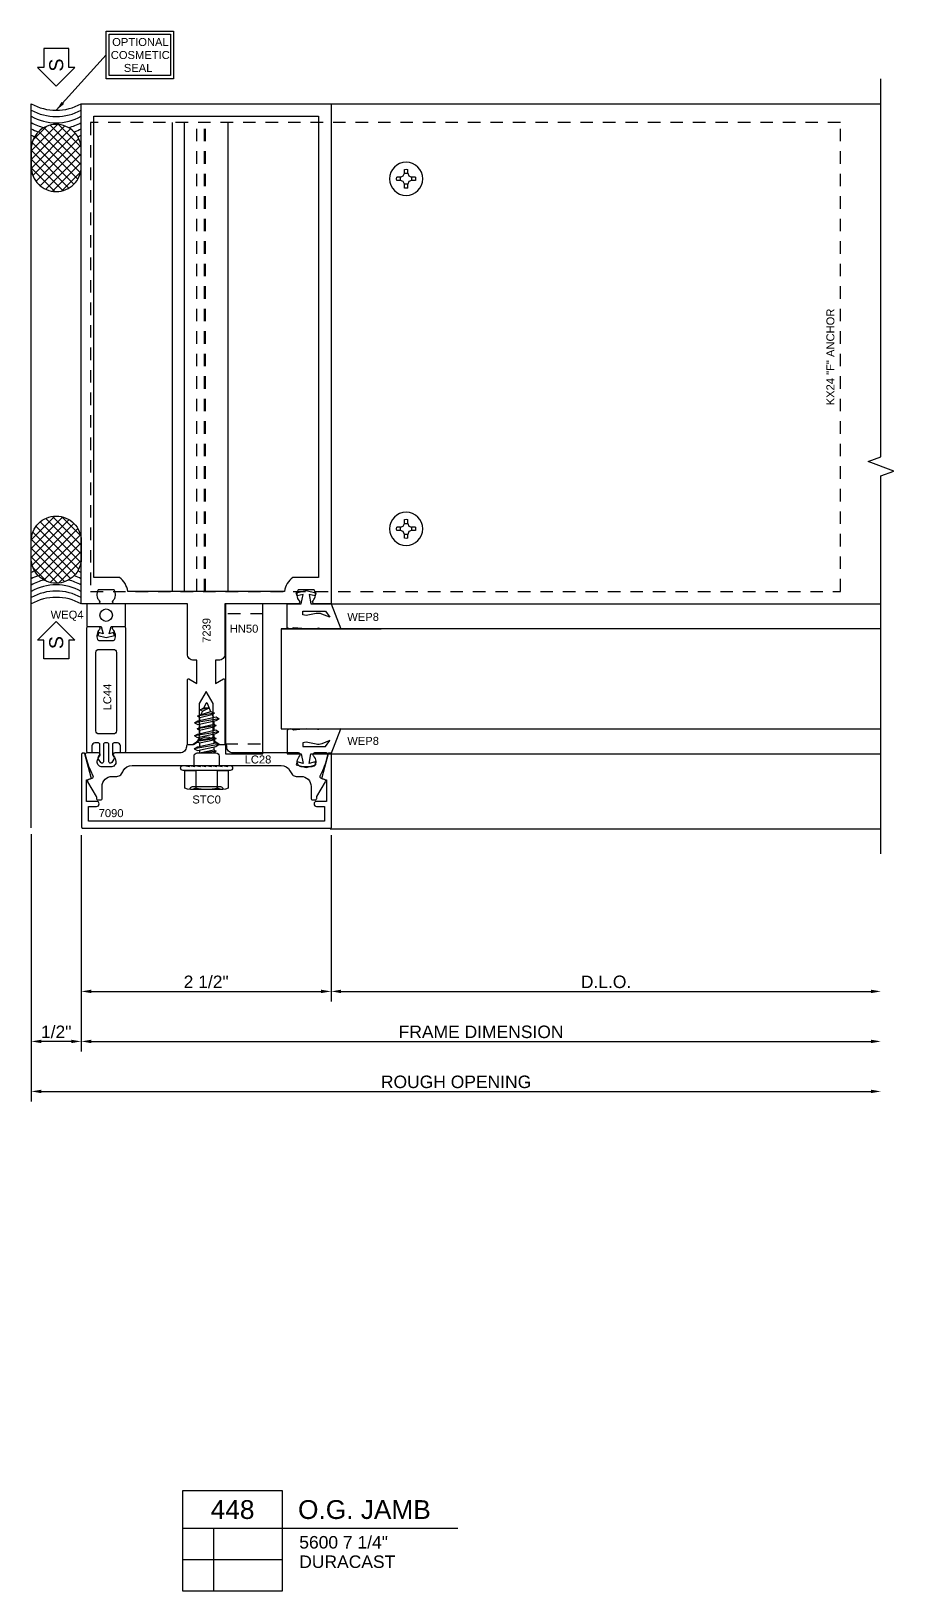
# Model space of a CAD drawing. Header units: inches. Extents: x -1 to 102, y -34 to 13.
# Drawn here: x -0.5 to 8.12, y -7.63 to 7.97 of the extents above; entities that cross this region are included whole.
import ezdxf
from ezdxf.enums import TextEntityAlignment as Align

# ---------------------------------------------------------------- set-up
doc = ezdxf.new("R2010")
doc.units = ezdxf.units.IN
doc.header["$LTSCALE"] = 0.5
doc.header["$MEASUREMENT"] = 0
doc.linetypes.add('HIDDEN', pattern=[0.375, 0.25, -0.125])
for name, color, linetype in [('ZE-ANNO-DIMS', 1, 'Continuous'), ('ZE-ANNO-LINE-BRKL', 1, 'Continuous'), ('ZE-ANNO-LINE-HIDD', 2, 'HIDDEN'), ('ZE-ANNO-PATT', 1, 'Continuous'), ('ZE-ANNO-SYMB', 3, 'Continuous'), ('ZE-ANNO-TEXT', 3, 'Continuous'), ('ZE-ANNO-TEXT-FSNR', 1, 'Continuous'), ('ZE-ANNO-TEXT-WSTP', 1, 'Continuous'), ('ZE-ANNO-TEXT-XTRU', 6, 'Continuous'), ('ZE-COND', 9, 'Continuous'), ('ZE-COND-SEAL', 9, 'Continuous'), ('ZE-GLAZ-BLOK', 1, 'Continuous'), ('ZE-GLAZ-FSNR', 3, 'Continuous'), ('ZE-GLAZ-GLAS', 3, 'Continuous'), ('ZE-GLAZ-PTRU', 5, 'Continuous'), ('ZE-GLAZ-WSTP', 3, 'Continuous'), ('ZE-GLAZ-XTRU', 7, 'Continuous'), ('ZE-GLAZ-XTRU-MBND', 9, 'Continuous')]:
    doc.layers.add(name, color=color, linetype=linetype)
doc.styles.add('EFCO', font='arial.ttf')
doc.dimstyles.new('STD1', dxfattribs={"dimtxt": 0.125, "dimasz": 0.1, "dimexe": 0.1, "dimexo": 0.0625, "dimgap": 0.03, "dimtad": 1, "dimdec": 5, "dimzin": 4, "dimdsep": 46, "dimlunit": 4, "dimtxsty": 'EFCO', "dimcen": 0.09, "dimclrd": 1, "dimclre": 1, "dimclrt": 3, "dimazin": 0, "dimtfac": 1, "dimtdec": 5, "dimtmove": 0, "dimatfit": 3, "dimfxl": 1, "dimfrac": 2, "dimtolj": 1, "dimtzin": 0, "dimarcsym": 0})
pattern_1 = [(45, (-4.44976, -0.8244), (-0.0441942, 0.0441942), []), (135, (-4.44976, -0.8244), (-0.0441942, -0.0441942), [])]

# ---------------------------------------------------------------- blocks, each defined once
blk = doc.blocks.new('*D67')
at = {"layer": 'Defpoints', "color": 0, "transparency": 16777216}
for p in [(-0.01, 0), (2.49, 0), (2.49, -1.625)]:
    blk.add_point(p, dxfattribs=at)
at = {"layer": 'ZE-ANNO-DIMS', "color": 1, "lineweight": -2, "transparency": 16777216}
for p, q in [((-0.01, -0.063), (-0.01, -1.725)), ((2.49, -0.063), (2.49, -1.725)), ((0.09, -1.625), (2.39, -1.625))]:
    blk.add_line(p, q, dxfattribs=at)
at = {"layer": 'ZE-ANNO-DIMS', "color": 1, "transparency": 16777216}
for points in [[(0.09, -1.608), (0.09, -1.642), (-0.01, -1.625)], [(2.39, -1.608), (2.39, -1.642), (2.49, -1.625)]]:
    blk.add_solid(points, dxfattribs=at)
at = {"layer": 'ZE-ANNO-DIMS', "color": 3, "transparency": 16777216, "insert": (1.24, -1.53), "char_height": 0.125, "attachment_point": 5, "style": 'EFCO'}
blk.add_mtext('\\A1;2 1/2"', dxfattribs=at)
blk = doc.blocks.new('*D63')
at = {"layer": 'Defpoints', "color": 0, "transparency": 16777216}
for p in [(2.49, 0), (7.99, -0.25), (7.99, -1.625)]:
    blk.add_point(p, dxfattribs=at)
at = {"layer": 'ZE-ANNO-DIMS', "color": 1, "lineweight": -2, "transparency": 16777216}
for p, q in [((2.49, -0.063), (2.49, -1.725)), ((2.59, -1.625), (7.89, -1.625))]:
    blk.add_line(p, q, dxfattribs=at)
at = {"layer": 'ZE-ANNO-DIMS', "color": 1, "transparency": 16777216}
for points in [[(2.59, -1.608), (2.59, -1.642), (2.49, -1.625)], [(7.89, -1.608), (7.89, -1.642), (7.99, -1.625)]]:
    blk.add_solid(points, dxfattribs=at)
at = {"layer": 'ZE-ANNO-DIMS', "color": 3, "transparency": 16777216, "insert": (5.24, -1.53), "char_height": 0.125, "attachment_point": 5, "style": 'EFCO'}
blk.add_mtext('\\A1;D.L.O.', dxfattribs=at)
blk = doc.blocks.new('*D66')
at = {"layer": 'Defpoints', "color": 0, "transparency": 16777216}
for p in [(-0.51, 0.01), (-0.01, 0), (-0.51, -2.125)]:
    blk.add_point(p, dxfattribs=at)
at = {"layer": 'ZE-ANNO-DIMS', "color": 1, "lineweight": -2, "transparency": 16777216}
for p, q in [((-0.51, -0.053), (-0.51, -2.225)), ((-0.01, -0.063), (-0.01, -2.225)), ((-0.11, -2.125), (-0.41, -2.125))]:
    blk.add_line(p, q, dxfattribs=at)
at = {"layer": 'ZE-ANNO-DIMS', "color": 1, "transparency": 16777216}
for points in [[(-0.41, -2.108), (-0.41, -2.142), (-0.51, -2.125)], [(-0.11, -2.108), (-0.11, -2.142), (-0.01, -2.125)]]:
    blk.add_solid(points, dxfattribs=at)
at = {"layer": 'ZE-ANNO-DIMS', "color": 3, "transparency": 16777216, "insert": (-0.26, -2.03), "char_height": 0.125, "attachment_point": 5, "style": 'EFCO'}
blk.add_mtext('\\A1;1/2"', dxfattribs=at)
blk = doc.blocks.new('*D64')
at = {"layer": 'Defpoints', "color": 0, "transparency": 16777216}
for p in [(-0.01, 0), (7.99, -0.25), (7.99, -2.125)]:
    blk.add_point(p, dxfattribs=at)
at = {"layer": 'ZE-ANNO-DIMS', "color": 1, "lineweight": -2, "transparency": 16777216}
for p, q in [((-0.01, -0.063), (-0.01, -2.225)), ((0.09, -2.125), (7.89, -2.125))]:
    blk.add_line(p, q, dxfattribs=at)
at = {"layer": 'ZE-ANNO-DIMS', "color": 1, "transparency": 16777216}
for points in [[(0.09, -2.108), (0.09, -2.142), (-0.01, -2.125)], [(7.89, -2.108), (7.89, -2.142), (7.99, -2.125)]]:
    blk.add_solid(points, dxfattribs=at)
at = {"layer": 'ZE-ANNO-DIMS', "color": 3, "transparency": 16777216, "insert": (3.99, -2.03), "char_height": 0.125, "attachment_point": 5, "style": 'EFCO'}
blk.add_mtext('\\A1;FRAME DIMENSION', dxfattribs=at)
blk = doc.blocks.new('*D65')
at = {"layer": 'Defpoints', "color": 0, "transparency": 16777216}
for p in [(-0.51, 0.01), (7.99, -0.25), (7.99, -2.625)]:
    blk.add_point(p, dxfattribs=at)
at = {"layer": 'ZE-ANNO-DIMS', "color": 1, "lineweight": -2, "transparency": 16777216}
for p, q in [((-0.51, -0.053), (-0.51, -2.725)), ((-0.41, -2.625), (7.89, -2.625))]:
    blk.add_line(p, q, dxfattribs=at)
at = {"layer": 'ZE-ANNO-DIMS', "color": 1, "transparency": 16777216}
for points in [[(-0.41, -2.608), (-0.41, -2.642), (-0.51, -2.625)], [(7.89, -2.608), (7.89, -2.642), (7.99, -2.625)]]:
    blk.add_solid(points, dxfattribs=at)
at = {"layer": 'ZE-ANNO-DIMS', "color": 3, "transparency": 16777216, "insert": (3.74, -2.53), "char_height": 0.125, "attachment_point": 5, "style": 'EFCO'}
blk.add_mtext('\\A1;ROUGH OPENING', dxfattribs=at)
blk = doc.blocks.new('kx24')
at = {"layer": 'ZE-ANNO-LINE-HIDD'}
for p, q in [((1.063, 0), (1.063, 4.687)), ((1.14, 0), (1.14, 4.687)), ((1.149, 0), (1.149, 4.687))]:
    blk.add_line(p, q, dxfattribs=at)
blk.add_lwpolyline([(0, 4.687), (0, 0), (7.5, 0), (7.5, 4.687)], close=True, dxfattribs=at)
at = {"layer": 'ZE-GLAZ-XTRU'}
for p, q in [((0.818, 0), (0.818, 4.687)), ((0.938, 0), (0.938, 4.687)), ((1.375, 0), (1.375, 4.687))]:
    blk.add_line(p, q, dxfattribs=at)
at = {"layer": 'ZE-ANNO-TEXT-XTRU', "ltscale": 0.5, "style": 'EFCO', "flags": 12}
blk.add_attdef('DIENO', text='', height=0.08, rotation=90, dxfattribs=at).set_placement((7.4, 2.344), align=Align.MIDDLE_CENTER)
blk = doc.blocks.new('7239')
at = {"layer": 'ZE-GLAZ-XTRU', "ltscale": 0.5}
for points in [[(1.063, -0.511), (1.063, -0.01), (0.332, -0.01, -0.652555), (0.319, 0.02, 0.329088), (0.33, 0.13), (0.17, 0.13, 0.329088), (0.181, 0.02, -0.652555), (0.168, -0.01), (0.01, -0.01, -0.414214), (0, 0), (0, 4.99), (2.5, 4.99), (2.5, 0, -0.414214), (2.49, -0.01), (2.332, -0.01, -0.652555), (2.319, 0.02, 0.329088), (2.33, 0.13), (2.17, 0.13, 0.329088), (2.181, 0.02, -0.652555), (2.168, -0.01), (1.437, -0.01), (1.437, -0.511, -0.414214), (1.375, -0.573), (1.344, -0.573), (1.344, -0.806), (1.422, -0.761, -0.57735), (1.437, -0.77), (1.437, -1.41, -0.414214), (1.427, -1.42), (1.413, -1.42, -0.414214), (1.32, -1.327), (1.32, -1.006), (1.25, -0.885), (1.18, -1.006), (1.18, -1.327, -0.414214), (1.087, -1.42), (1.073, -1.42, -0.414214), (1.063, -1.41), (1.063, -0.77, -0.57735), (1.078, -0.761), (1.156, -0.806), (1.156, -0.573), (1.125, -0.573, -0.414214)], [(2.375, 4.865), (2.375, 0.255), (2.116, 0.255, 0.192798), (2.034, 0.115), (0.466, 0.115, 0.192798), (0.384, 0.255), (0.125, 0.255), (0.125, 4.865)]]:
    blk.add_lwpolyline(points, format="xyb", close=True, dxfattribs=at)
at = {"layer": 'ZE-ANNO-TEXT-XTRU', "ltscale": 0.5, "style": 'EFCO', "flags": 8}
blk.add_attdef('DIENO', text='', height=0.08, rotation=90, dxfattribs=at).set_placement((1.254, -0.276), align=Align.MIDDLE_CENTER)
blk = doc.blocks.new('stk4hd')
at = {"layer": 'ZE-GLAZ-FSNR'}
for p, q in [((-0.094, 0.016), (-0.055, 0.016)), ((-0.028, 0.028), (-0.055, 0.016)), ((-0.055, 0.016), (-0.055, -0.016)), ((-0.016, 0.055), (-0.028, 0.028)), ((-0.016, 0.055), (-0.016, 0.094)), ((0.016, 0.055), (-0.016, 0.055)), ((0.016, 0.055), (0.016, 0.094)), ((0.028, 0.028), (0.016, 0.055)), ((0.055, 0.016), (0.028, 0.028)), ((0.055, -0.016), (0.055, 0.016)), ((0.055, 0.016), (0.094, 0.016)), ((-0.094, -0.016), (-0.055, -0.016)), ((-0.055, -0.016), (-0.028, -0.028)), ((-0.028, -0.028), (-0.016, -0.055)), ((-0.016, -0.094), (-0.016, -0.055)), ((-0.016, -0.055), (0.016, -0.055)), ((0.016, -0.055), (0.028, -0.028)), ((0.016, -0.094), (0.016, -0.055)), ((0.028, -0.028), (0.055, -0.016)), ((0.055, -0.016), (0.094, -0.016))]:
    blk.add_line(p, q, dxfattribs=at)
blk.add_circle((0, 0), 0.166, dxfattribs=at)
for start, end in [(170.3794, 189.6206), (80.3794, 99.6206), (350.3794, 9.6206), (260.3794, 279.6206)]:
    blk.add_arc((0, 0), 0.0951, start, end, dxfattribs=at)
at = {"layer": 'ZE-ANNO-TEXT-FSNR', "style": 'EFCO', "flags": 9}
blk.add_attdef('FSTN#', text='', height=0.08, dxfattribs=at).set_placement((0, 0.266), align=Align.MIDDLE_CENTER)
blk = doc.blocks.new('HN50')
at = {"layer": 'ZE-ANNO-LINE-HIDD'}
for p, q in [((0, -0.1), (0.375, -0.1)), ((0.375, -1.4), (0, -1.4))]:
    blk.add_line(p, q, dxfattribs=at)
at = {"layer": 'ZE-GLAZ-BLOK'}
blk.add_lwpolyline([(0.375, -1.5), (0, -1.5), (0, 0), (0.375, 0)], close=True, dxfattribs=at)
at = {"layer": 'ZE-ANNO-TEXT-XTRU', "style": 'EFCO', "flags": 8}
blk.add_attdef('BKNO', text='', height=0.08, dxfattribs=at).set_placement((0.188, -0.248), align=Align.MIDDLE_CENTER)
blk = doc.blocks.new('WEP8 COMPRESSED')
at = {"layer": 'ZE-GLAZ-WSTP'}
for points in [[(-0.188, -0.135), (-0.048, -0.135), (-0.031, -0.04), (-0.089, -0.056), (-0.098, -0.026), (0, 0), (0.097, -0.026), (0.089, -0.056), (0.031, -0.04), (0.048, -0.135), (0.25, -0.135), (0.346, -0.385), (0.133, -0.382, 0.152568), (0.115, -0.38), (-0.001, -0.385), (-0.126, -0.374, -0.354839), (-0.188, -0.374)], [(0.101, -0.232), (0, -0.253), (-0.032, -0.245), (-0.032, -0.209), (0.194, -0.209), (0.236, -0.269), (0.158, -0.237, 0.152568)]]:
    blk.add_lwpolyline(points, format="xyb", close=True, dxfattribs=at)
at = {"layer": 'ZE-ANNO-TEXT-XTRU', "style": 'EFCO', "flags": 8}
blk.add_attdef('WEP8', text='', height=0.08, dxfattribs=at).set_placement((0.056, -0.499), align=Align.MIDDLE_CENTER)
blk = doc.blocks.new('*U84')
at = {"layer": 'ZE-GLAZ-WSTP'}
ref = blk.add_blockref('WEP8 COMPRESSED', (-0.25, -0.135), dxfattribs=dict(at, xscale=-1, rotation=180))
ref.add_attrib('WEP8', 'WEP8', dxfattribs={"layer": 'ZE-ANNO-TEXT-XTRU', "height": 0.08, "style": 'EFCO'}).set_placement((0.32, 0.131), align=Align.MIDDLE_CENTER)
blk = doc.blocks.new('*U85')
at = {"layer": 'ZE-GLAZ-WSTP'}
ref = blk.add_blockref('WEP8 COMPRESSED', (-0.25, 0.135), dxfattribs=at)
ref.add_attrib('WEP8', 'WEP8', dxfattribs={"layer": 'ZE-ANNO-TEXT-XTRU', "height": 0.08, "style": 'EFCO'}).set_placement((0.32, -0.13), align=Align.MIDDLE_CENTER)
blk = doc.blocks.new('5625g400lj')
for p, q in [((0, 0), (5.5, 0)), ((-0.5, -0.25), (0.5, -0.25)), ((5.5, -0.25), (-0.5, -0.25))]:
    blk.add_line(p, q)
at = {"layer": 'ZE-GLAZ-GLAS'}
blk.add_lwpolyline([(5.5, -0.25), (-0.5, -0.25), (-0.5, -1.251), (5.5, -1.251)], dxfattribs=at)
at = {"layer": 'ZE-GLAZ-XTRU-MBND'}
for p, q in [((0, 0), (5.5, 0)), ((0, -1.501), (5.5, -1.501))]:
    blk.add_line(p, q, dxfattribs=at)
ref = blk.add_blockref('HN50', (-0.683, 0), dxfattribs=dict(xscale=-1))
ref.add_attrib('BKNO', 'HN50', dxfattribs={"layer": 'ZE-ANNO-TEXT-XTRU', "height": 0.08, "style": 'EFCO'}).set_placement((-0.871, -0.248), align=Align.MIDDLE_CENTER)
at = {"layer": 'ZE-GLAZ-WSTP', "linetype": 'Continuous'}
for name, p in [('*U85', (0, 0)), ('*U84', (0, -1.501))]:
    blk.add_blockref(name, p, dxfattribs=at)
blk = doc.blocks.new('STC0S')
at = {"layer": 'ZE-GLAZ-FSNR'}
for p, q in [((-0.168, 0.24), (-0.168, 0.24)), ((-0.162, 0.24), (0.162, 0.24)), ((0.168, 0.24), (0.168, 0.24)), ((-0.095, -0.143), (0.011, -0.125)), ((-0.071, -0.129), (-0.095, -0.143)), ((-0.071, -0.156), (-0.095, -0.143)), ((-0.071, -0.129), (-0.071, -0.125)), ((-0.053, -0.125), (-0.071, -0.129)), ((0.07, -0.125), (-0.071, -0.156)), ((0.072, -0.155), (0.072, -0.125)), ((-0.071, -0.186), (-0.071, -0.156)), ((-0.071, -0.256), (-0.071, -0.222)), ((-0.071, -0.315), (-0.071, -0.283)), ((0.072, -0.224), (0.072, -0.19)), ((0.072, -0.283), (0.072, -0.252)), ((-0.071, -0.383), (-0.071, -0.35)), ((-0.071, -0.445), (-0.071, -0.41)), ((0.072, -0.351), (0.072, -0.318)), ((0.072, -0.413), (0.072, -0.379)), ((0.072, -0.474), (0.072, -0.448)), ((-0.055, -0.511), (-0.069, -0.48)), ((0.042, -0.543), (0.057, -0.51)), ((0.07, -0.48), (0.072, -0.474))]:
    blk.add_line(p, q, dxfattribs=at)
for points in [[(-0.108, 0.227), (-0.108, 0.05), (-0.217, 0.05), (-0.217, 0.227, -0.23094), (-0.108, 0.227, -0.057544), (0, 0.24)], [(-0.168, 0.24, 0.414214), (-0.143, 0.215), (0.108, 0.215)], [(0, 0.24, -0.057544), (0.108, 0.227, -0.23094), (0.217, 0.227), (0.217, 0.05), (0.108, 0.05), (0.108, 0.227)], [(0.108, 0.215), (0.143, 0.215, 0.414214), (0.168, 0.24, 0.414214)]]:
    blk.add_lwpolyline(points, format="xyb", dxfattribs=at)
at = {"layer": 'ZE-GLAZ-FSNR', "flags": 128}
blk.add_lwpolyline([(-0.048, 0.009), (-0.048, 0), (-0.102, 0.009), (-0.102, 0), (-0.157, 0.009), (-0.157, 0), (-0.211, 0.009), (-0.211, 0), (-0.235, 0, -0.414214), (-0.26, 0.025), (-0.26, 0.025, -0.414214), (-0.235, 0.05), (0.235, 0.05, -0.414214), (0.26, 0.025), (0.26, 0.025, -0.414214), (0.235, 0), (0.225, 0), (0.171, 0.009), (0.171, 0), (0.116, 0.009), (0.116, 0), (0.061, 0.009), (0.061, 0), (0.007, 0.009), (0.007, 0)], format="xyb", close=True, dxfattribs=at)
for points in [[(0.125, 0.007), (0.125, -0.094, -0.414214), (0.094, -0.125), (-0.094, -0.125, -0.414214), (-0.125, -0.094), (-0.125, 0.004)], [(-0.043, -0.538), (-0.008, -0.62, 0.665055), (0.009, -0.619), (0.028, -0.575)]]:
    blk.add_lwpolyline(points, format="xyb", dxfattribs=at)
for points in [[(0.123, -0.168), (0.092, -0.185), (-0.092, -0.226), (-0.123, -0.209), (0.123, -0.168), (0.092, -0.15), (-0.092, -0.191), (-0.123, -0.209)], [(0.121, -0.296), (0.091, -0.314), (-0.094, -0.355), (-0.124, -0.337), (0.121, -0.296), (0.091, -0.279), (-0.094, -0.319), (-0.124, -0.337)], [(0.096, -0.239), (0.072, -0.253), (-0.071, -0.284), (-0.095, -0.271), (0.096, -0.239), (0.072, -0.225), (-0.071, -0.257), (-0.095, -0.271)], [(0.12, -0.427), (0.089, -0.445), (-0.096, -0.486), (-0.126, -0.468), (0.12, -0.427), (0.089, -0.41), (-0.096, -0.451), (-0.126, -0.468)], [(0.094, -0.367), (0.071, -0.381), (-0.073, -0.413), (-0.096, -0.399), (0.094, -0.367), (0.071, -0.354), (-0.073, -0.385), (-0.096, -0.399)], [(0.092, -0.493), (0.069, -0.479), (-0.054, -0.511), (-0.078, -0.524), (0.092, -0.493), (0.055, -0.51), (-0.042, -0.539), (-0.078, -0.524)], [(0.065, -0.556), (0.041, -0.543), (-0.025, -0.578), (0.065, -0.556), (0.027, -0.576), (-0.025, -0.578)]]:
    blk.add_lwpolyline(points, dxfattribs=at)
at = {"layer": 'ZE-ANNO-TEXT-FSNR', "style": 'EFCO', "flags": 8}
blk.add_attdef('FSTN#', text='', height=0.08, dxfattribs=at).set_placement((0, 0.34), align=Align.MIDDLE_CENTER)
blk = doc.blocks.new('LC28')
at = {"layer": 'ZE-GLAZ-PTRU'}
blk.add_lwpolyline([(0, 0.075, 0.231422), (-0.086, 0.033, -0.125284), (-0.124, 0.003, -0.103148), (-0.144, -0.001), (-0.187, -0.001, 0.414214), (-0.202, -0.016), (-0.202, -0.02, -0.414214), (-0.265, -0.082), (-0.919, -0.082, 0.656945), (-0.932, -0.112, -0.166775), (-0.907, -0.167, -0.441769), (-0.957, -0.222), (-1.043, -0.222, -0.441769), (-1.093, -0.167, -0.166775), (-1.068, -0.112, 0.656945), (-1.081, -0.082), (-1.198, -0.082, 0.493145), (-1.213, -0.101), (-1.195, -0.169, 0.046594), (-1.162, -0.256), (-1.137, -0.31, -0.469876), (-1.149, -0.338), (-1.181, -0.347, 0.493145), (-1.19, -0.369), (-1.104, -0.518, -0.131652), (-1.102, -0.525), (-1.102, -0.536, 0.414214), (-1.087, -0.551), (-1.06, -0.551, 0.414214), (-1.045, -0.536), (-1.045, -0.416, -0.414214), (-0.945, -0.316), (-0.897, -0.316, 0.216818), (-0.859, -0.299, 0.060762), (-0.834, -0.261, -0.281285), (-0.745, -0.207), (0.745, -0.207, -0.281285), (0.834, -0.261, 0.060762), (0.859, -0.299, 0.216818), (0.897, -0.316), (0.945, -0.316, -0.414214), (1.045, -0.416), (1.045, -0.536, 0.414214), (1.06, -0.551), (1.087, -0.551, 0.414214), (1.102, -0.536), (1.102, -0.525, -0.131652), (1.104, -0.518), (1.19, -0.369, 0.493145), (1.181, -0.347), (1.149, -0.338, -0.469876), (1.137, -0.31), (1.162, -0.256, 0.046594), (1.195, -0.169), (1.213, -0.101, 0.493145), (1.198, -0.082), (1.081, -0.082, 0.656945), (1.068, -0.112, -0.166775), (1.093, -0.167, -0.441769), (1.043, -0.222), (0.957, -0.222, -0.441769), (0.907, -0.167, -0.166775), (0.932, -0.112, 0.656945), (0.919, -0.082), (0.265, -0.082, -0.414214), (0.202, -0.02), (0.202, -0.016, 0.414214), (0.187, -0.001), (0.144, -0.001, -0.103148), (0.124, 0.003, -0.125284), (0.086, 0.033, 0.231422), (0, 0.075)], format="xyb", dxfattribs=at)
at = {"layer": 'ZE-ANNO-TEXT-XTRU', "style": 'EFCO', "flags": 8}
blk.add_attdef('DIENO', text='', height=0.08, dxfattribs=at).set_placement((0.514, -0.147), align=Align.MIDDLE_CENTER)
blk = doc.blocks.new('7090')
at = {"layer": 'ZE-GLAZ-XTRU', "ltscale": 0.5}
blk.add_lwpolyline([(2.42, 0.07), (0.06, 0.07), (0.06, 0.217), (0.14, 0.217, 1), (0.14, 0.267), (0.04, 0.267), (0.04, 0.482), (0.08, 0.493, 0.414183), (0.087, 0.505), (0.023, 0.743, 0.339483), (0.013, 0.75), (0, 0.75, 0.414214), (-0.01, 0.74), (-0.01, 0.01, 0.414214), (0, 0), (2.48, 0, 0.414214), (2.49, 0.01), (2.49, 0.74, 0.414214), (2.48, 0.75), (2.467, 0.75, 0.339483), (2.457, 0.743), (2.393, 0.505, 0.414183), (2.4, 0.493), (2.44, 0.482), (2.44, 0.267), (2.34, 0.267, 1), (2.34, 0.217), (2.42, 0.217)], format="xyb", close=True, dxfattribs=at)
at = {"layer": 'ZE-ANNO-TEXT-XTRU', "ltscale": 0.5, "style": 'EFCO', "flags": 8}
blk.add_attdef('DIENO', text='', height=0.08, dxfattribs=at).set_placement((0.285, 0.15), align=Align.MIDDLE_CENTER)
blk = doc.blocks.new('*U88')
at = {"layer": 'ZE-ANNO-PATT'}
h = blk.add_hatch(dxfattribs=at)
h.set_pattern_fill('ANSI37', color=256, scale=0.5, style=0)
h.set_pattern_definition(pattern_1)
h.paths.add_polyline_path([(0.629, 0, 0.414214), (0.877, 0.248, 0.418984), (0.629, 0.5), (0.455, 0.5, 0.414214), (0.207, 0.252, 0.418984), (0.455, 0)])
at = {"layer": 'ZE-ANNO-SYMB', "color": 5}
blk.add_lwpolyline([(-0.551, 0.375), (-0.364, 0.375), (-0.364, 0.437), (-0.176, 0.25), (-0.364, 0.063), (-0.364, 0.125), (-0.551, 0.125)], close=True, dxfattribs=at)
at = {"layer": 'ZE-COND-SEAL'}
blk.add_lwpolyline([(0.207, 0.248), (0.207, 0.252, -0.414214), (0.455, 0.5), (0.629, 0.5, -0.414214), (0.877, 0.252), (0.877, 0.248, -0.414214), (0.629, 0), (0.455, 0, -0.414214)], format="xyb", close=True, dxfattribs=at)
for centre, start, end in [((-0.445, 0.25), 330.6454, 29.3546), ((-0.382, 0.25), 330.6454, 29.3546), ((-0.32, 0.25), 330.6454, 29.3546), ((-0.257, 0.25), 13.8889, 29.3546), ((-0.195, 0.25), 20.708, 29.3546), ((-0.132, 0.25), 25.0834, 29.3546), ((-0.257, 0.25), 330.6454, 346.1111), ((-0.195, 0.25), 330.6454, 339.292), ((-0.132, 0.25), 330.6454, 334.9166)]:
    blk.add_arc(centre, 0.51, start, end, dxfattribs=at)
at = {"layer": 'ZE-ANNO-SYMB', "style": 'EFCO'}
blk.add_text('S', height=0.14, dxfattribs=at).set_placement((-0.387, 0.25), align=Align.MIDDLE)
blk = doc.blocks.new('*U89')
at = {"layer": 'ZE-ANNO-PATT'}
h = blk.add_hatch(dxfattribs=at)
h.set_pattern_fill('ANSI37', color=256, scale=0.5, style=0)
h.set_pattern_definition(pattern_1)
h.paths.add_polyline_path([(-0.629, 0, -0.414214), (-0.877, 0.248, -0.418984), (-0.629, 0.5), (-0.455, 0.5, -0.414214), (-0.207, 0.252, -0.418984), (-0.455, 0)])
at = {"layer": 'ZE-ANNO-SYMB', "color": 5}
blk.add_lwpolyline([(0.551, 0.375), (0.364, 0.375), (0.364, 0.437), (0.176, 0.25), (0.364, 0.063), (0.364, 0.125), (0.551, 0.125)], close=True, dxfattribs=at)
at = {"layer": 'ZE-COND-SEAL'}
blk.add_lwpolyline([(-0.207, 0.248), (-0.207, 0.252, 0.414214), (-0.455, 0.5), (-0.629, 0.5, 0.414214), (-0.877, 0.252), (-0.877, 0.248, 0.414214), (-0.629, 0), (-0.455, 0, 0.414214)], format="xyb", close=True, dxfattribs=at)
for centre, start, end in [((0.132, 0.25), 150.6454, 154.9166), ((0.195, 0.25), 150.6454, 159.292), ((0.257, 0.25), 150.6454, 166.1111), ((0.32, 0.25), 150.6454, 209.3546), ((0.382, 0.25), 150.6454, 209.3546), ((0.445, 0.25), 150.6454, 209.3546), ((0.132, 0.25), 205.0834, 209.3546), ((0.195, 0.25), 200.708, 209.3546), ((0.257, 0.25), 193.8889, 209.3546)]:
    blk.add_arc(centre, 0.51, start, end, dxfattribs=at)
at = {"layer": 'ZE-ANNO-SYMB', "style": 'EFCO'}
blk.add_text('S', height=0.14, dxfattribs=at).set_placement((0.387, 0.25), align=Align.MIDDLE)
blk = doc.blocks.new('Detail Callout')
at = {"layer": 'ZE-ANNO-SYMB', "color": 5}
for p, q in [((1, 0), (0, 0)), ((0, 0), (0, -1)), ((1, -1), (1, 0)), ((0, -0.375), (1, -0.375)), ((0.313, -1), (0.313, -0.375)), ((1, -0.375), (2.753, -0.375)), ((0, -0.688), (1, -0.688)), ((0, -1), (1, -1))]:
    blk.add_line(p, q, dxfattribs=at)
at = {"layer": 'ZE-ANNO-SYMB', "style": 'EFCO'}
for tag, height, p in [('DETAIL', 0.188, (0.5, -0.188)), ('SIM', 0.125, (-0.24, -0.531)), ('RNO', 0.125, (0.156, -0.531)), ('REF1', 0.125, (0.657, -0.531)), ('SIM2', 0.125, (-0.24, -0.844)), ('RN2', 0.125, (0.156, -0.844)), ('REF2', 0.125, (0.657, -0.844))]:
    blk.add_attdef(tag, text='', height=height, dxfattribs=at).set_placement(p, align=Align.MIDDLE_CENTER)
for tag, height, p in [('DESC', 0.188, (1.155, -0.188)), ('SERIES', 0.125, (1.167, -0.515))]:
    blk.add_attdef(tag, text='', height=height, dxfattribs=at).set_placement(p, align=Align.MIDDLE_LEFT)
for tag, p in [('CONFIG', (1.167, -0.772)), ('HDWR', (1.167, -0.965))]:
    blk.add_attdef(tag, p, '', height=0.125, dxfattribs=at)
blk = doc.blocks.new('*U39')
at = {"layer": 'ZE-GLAZ-WSTP'}
blk.add_lwpolyline([(0.002, 0.082), (-0.02, 0), (0.002, -0.082), (0.031, -0.074), (0.019, -0.03), (0.093, -0.05), (0.093, -0.192), (0.318, -0.192), (0.318, 0.192), (0.093, 0.192), (0.093, 0.05), (0.019, 0.03), (0.031, 0.074)], close=True, dxfattribs=at)
blk.add_circle((0.205, 0), 0.063, dxfattribs=at)
at = {"layer": 'ZE-ANNO-TEXT-WSTP', "style": 'EFCO', "flags": 8}
blk.add_attdef('GSK#', text='', height=0.08, dxfattribs=at).set_placement((0.531, -0.042), align=Align.MIDDLE_CENTER)
blk = doc.blocks.new('lc44')
at = {"layer": 'ZE-GLAZ-XTRU'}
for points in [[(0.27, -0.063), (0.247, -0.096, -0.73323), (0.22, -0.087), (0.22, 0.085, 0.414214), (0.205, 0.1), (0.179, 0.1, 0.414214), (0.164, 0.085), (0.164, -0.087, -0.73323), (0.137, -0.096), (0.114, -0.063, -0.153915), (0.111, -0.054), (0.111, -0.049, -0.153915), (0.114, -0.04), (0.126, -0.022, 0.153915), (0.129, -0.014), (0.129, 0.085, 0.414214), (0.114, 0.1), (0.08, 0.1, 0.414214), (0.05, 0.07), (0.05, 0.015, -0.414214), (0.035, 0), (0.015, 0, -0.414214), (0, 0.015), (0, 1.251, -0.414214), (0.015, 1.266), (0.112, 1.266, -0.65883), (0.125, 1.236, 0.29902), (0.106, 1.135, 0.300593), (0.12, 1.126), (0.264, 1.126, 0.300593), (0.278, 1.135, 0.29902), (0.259, 1.236, -0.65883), (0.272, 1.266), (0.369, 1.266, -0.414214), (0.384, 1.251), (0.384, 0.015, -0.414214), (0.369, 0), (0.349, 0, -0.414214), (0.334, 0.015), (0.334, 0.07, 0.414214), (0.304, 0.1), (0.27, 0.1, 0.414214), (0.255, 0.085), (0.255, -0.014, 0.153915), (0.258, -0.022), (0.27, -0.04, -0.153915), (0.273, -0.049), (0.273, -0.054, -0.153915)], [(0.12, 0.19, -0.414214), (0.09, 0.22), (0.09, 1.006, -0.414214), (0.12, 1.036), (0.264, 1.036, -0.414214), (0.294, 1.006), (0.294, 0.22, -0.414214), (0.264, 0.19)]]:
    blk.add_lwpolyline(points, format="xyb", close=True, dxfattribs=at)
at = {"layer": 'ZE-ANNO-TEXT-XTRU', "style": 'EFCO', "flags": 8}
blk.add_attdef('DIENO', (0.243, 0.426), '', height=0.08, rotation=90, dxfattribs=at)
blk = doc.blocks.new('optionalsealnotelj')
at = {"layer": 'ZE-ANNO-TEXT'}
for points in [[(0.5, 0.792), (1.175, 0.792), (1.175, 0.315), (0.5, 0.315)], [(0.531, 0.76), (1.144, 0.76), (1.144, 0.347), (0.531, 0.347)]]:
    blk.add_lwpolyline(points, close=True, dxfattribs=at)
at = {"layer": 'ZE-ANNO-TEXT', "style": 'EFCO'}
for s, p in [('OPTIONAL', (0.56, 0.643)), ('SEAL', (0.677, 0.384))]:
    blk.add_text(s, height=0.08, dxfattribs=at).set_placement(p)
blk.add_text('COSMETIC', height=0.08, dxfattribs=at).set_placement((0.841, 0.513), align=Align.CENTER)
at = {"layer": 'ZE-ANNO-TEXT'}
blk.add_leader([(0, 0), (0.5, 0.554)], dimstyle='STD1', override={"dimgap": 0.03, "dimtad": 0}, dxfattribs=at)
blk = doc.blocks.new('D5625d448')
at = {"layer": 'ZE-ANNO-LINE-BRKL'}
blk.add_lwpolyline([(7.989999, -0.25), (7.989999, 3.531233), (8.118787, 3.578108), (7.861211, 3.671858), (7.989999, 3.718733), (7.989999, 7.499966)], dxfattribs=at)
at = {"layer": 'ZE-COND'}
blk.add_line((-0.51, 0.01), (-0.51, 7.249966), dxfattribs=at)
at = {"layer": 'ZE-GLAZ-XTRU-MBND'}
for p, q in [((2.489999, 7.249966), (7.989999, 7.249966)), ((2.48, 0), (7.989999, 0))]:
    blk.add_line(p, q, dxfattribs=at)
at = {"linetype": 'Continuous'}
blk.add_blockref('optionalsealnotelj', (-0.260001, 7.184485), dxfattribs=at)
ref = blk.add_blockref('*U39', (0.24, 1.931966), dxfattribs=dict(rotation=90))
ref.add_attrib('GSK#', 'WEQ4', dxfattribs={"layer": 'ZE-ANNO-TEXT-WSTP', "height": 0.08, "style": 'EFCO', "flags": 8}).set_placement((-0.15094, 2.141757), align=Align.MIDDLE_CENTER)
ref = blk.add_blockref('lc44', (0.048, 0.758966))
ref.add_attrib('DIENO', 'LC44', (0.29123, 1.184715), dxfattribs={"layer": 'ZE-ANNO-TEXT-XTRU', "height": 0.08, "rotation": 90, "style": 'EFCO'})
at = {"layer": 'ZE-ANNO-SYMB'}
blk.add_blockref('Detail Callout', (1.004217, -6.61763), dxfattribs=at).add_auto_attribs({'DETAIL': '448', 'DESC': 'O.G. JAMB', 'SERIES': '5600 7 1/4"', 'CONFIG': 'DURACAST'})
at = {"layer": 'ZE-COND-SEAL', "rotation": 90}
for name, p in [('*U89', (-0.01, 7.249966)), ('*U88', (-0.01, 2.249966))]:
    blk.add_blockref(name, p, dxfattribs=at)
at = {"layer": 'ZE-GLAZ-FSNR', "xscale": -1}
for p in [(3.239999, 6.499966), (3.239999, 2.999966)]:
    blk.add_blockref('stk4hd', p, dxfattribs=at)
at = {"layer": 'ZE-GLAZ-FSNR'}
ref = blk.add_blockref('STC0S', (1.244393, 0.633966), dxfattribs=dict(at, rotation=180))
ref.add_attrib('FSTN#', 'STC0', dxfattribs={"layer": 'ZE-ANNO-TEXT-FSNR', "height": 0.08, "style": 'EFCO'}).set_placement((1.244393, 0.293966), align=Align.MIDDLE_CENTER)
at = {"layer": 'ZE-GLAZ-GLAS'}
blk.add_blockref('5625g400lj', (2.49, 2.249966), dxfattribs=at)
at = {"layer": 'ZE-GLAZ-XTRU'}
ref = blk.add_blockref('7239', (-0.01, 2.259966), dxfattribs=at)
ref.add_attrib('DIENO', '7239', dxfattribs={"layer": 'ZE-ANNO-TEXT-XTRU', "ltscale": 0.5, "height": 0.08, "rotation": 90, "style": 'EFCO'}).set_placement((1.243872, 1.984428), align=Align.MIDDLE_CENTER)
ref = blk.add_blockref('kx24', (0.084, 2.374966), dxfattribs=at)
ref.add_attrib('DIENO', 'KX24 "F" ANCHOR', dxfattribs={"layer": 'ZE-ANNO-TEXT-XTRU', "ltscale": 0.5, "height": 0.08, "rotation": 90, "style": 'EFCO'}).set_placement((7.484, 4.718466), align=Align.MIDDLE_CENTER)
for name, p, values in [('LC28', (1.244393, 0.841019), {'DIENO': 'LC28'}), ('7090', (0.004217, 0.00737), {'DIENO': '7090'})]:
    blk.add_blockref(name, p, dxfattribs=at).add_auto_attribs(values)
at = {"layer": 'ZE-ANNO-DIMS'}
for base, p2, picture, middle in [((-0.51, -2.125), (-0.51, 0.01), '*D66', (-0.26, -2.030368)), ((2.49, -1.625), (2.49, 0), '*D67', (1.24, -1.530368))]:
    dim = blk.add_linear_dim(base=base, p1=(-0.01, 0), p2=p2, angle=180, dimstyle='STD1', dxfattribs=at)
    dim.commit()
    dim.dimension.update_dxf_attribs({"geometry": picture, "text_midpoint": middle})
for base, p1, text, picture, middle in [((7.99, -2.625), (-0.51, 0.01), 'ROUGH OPENING', '*D65', (3.74, -2.530326)), ((7.99, -2.125), (-0.01, 0), 'FRAME DIMENSION', '*D64', (3.99, -2.030326)), ((7.99, -1.625), (2.49, 0), 'D.L.O.', '*D63', (5.24, -1.530326))]:
    dim = blk.add_linear_dim(base=base, p1=p1, p2=(7.99, -0.25), angle=180, text=text, dimstyle='STD1', override={"dimse2": 1}, dxfattribs=at)
    dim.commit()
    dim.dimension.update_dxf_attribs({"geometry": picture, "text_midpoint": middle})
blk = doc.blocks.new('D5625C600[1]')
at = {"layer": 'ZE-GLAZ-XTRU'}
blk.add_blockref('D5625d448', (0.006, -0.007), dxfattribs=at)

msp = doc.modelspace()

# ---------------------------------------------------------------- block references
msp.add_blockref('D5625C600[1]', (0, 0))

doc.saveas('drawing.dxf')
